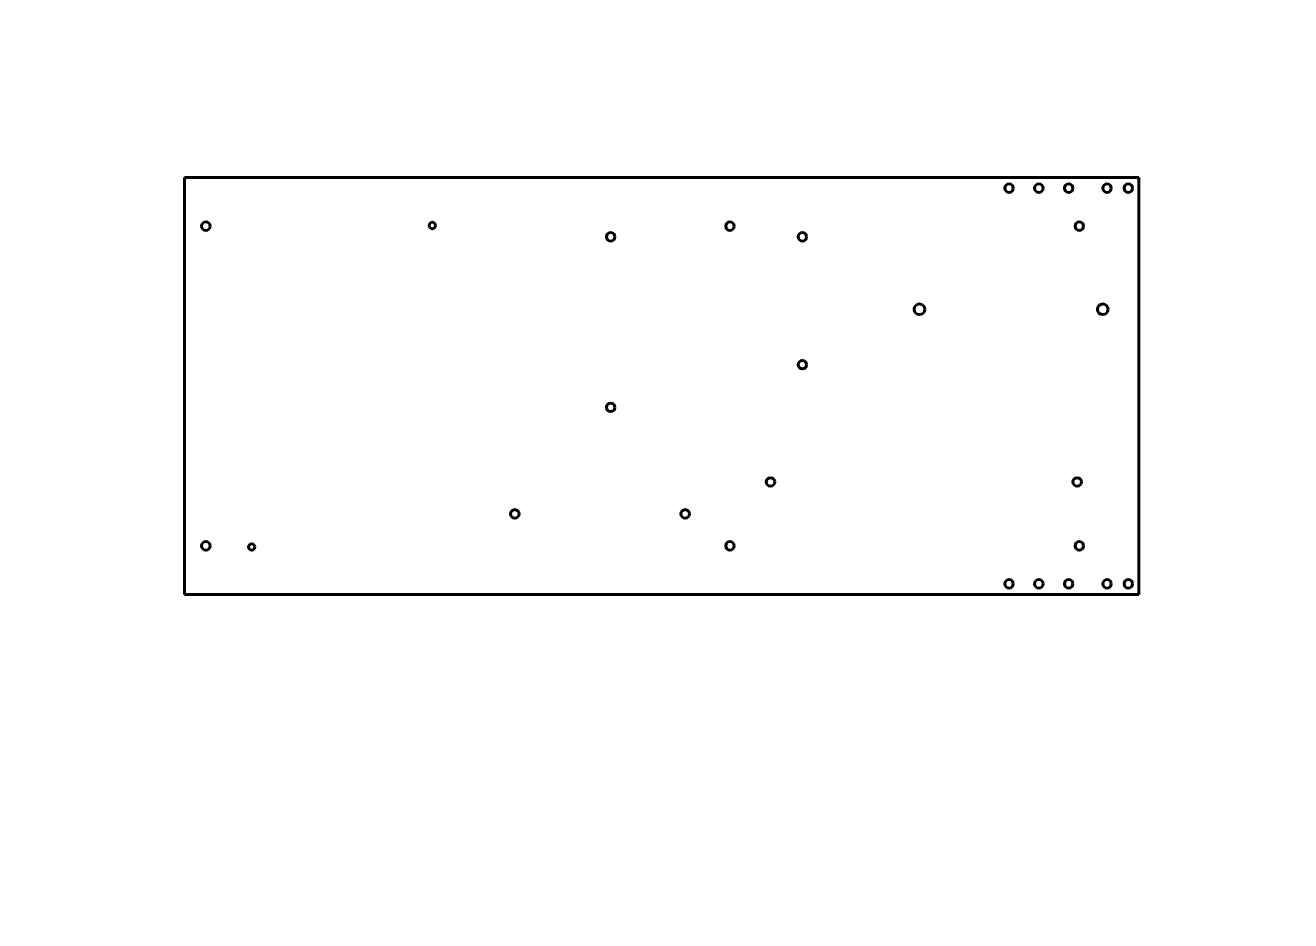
# Model space of a CAD drawing. Header units: millimetres. Extents: x 0 to 594, y 0 to 420.
import ezdxf

# ---------------------------------------------------------------- set-up
doc = ezdxf.new("R2010")
doc.units = ezdxf.units.MM
doc.linetypes.add('K5LT_BASIC', pattern=[0])
doc.layers.add('Системный слой', color=7, linetype='Continuous')

msp = doc.modelspace()

# ---------------------------------------------------------------- linework, layer by layer
at = {"layer": 'Системный слой', "color": 150, "linetype": 'K5LT_BASIC', "lineweight": 60, "true_color": 0x0080ff}
for p, q in [((522.78, 348.63), (74.78, 348.63)), ((74.78, 348.63), (74.78, 338.63)), ((522.78, 338.63), (522.78, 348.63)), ((74.78, 338.63), (74.78, 335.8)), ((522.78, 335.8), (522.78, 338.63)), ((74.78, 335.8), (74.78, 165.8)), ((522.78, 165.8), (522.78, 335.8)), ((74.78, 165.8), (74.78, 162.98)), ((74.78, 162.98), (74.78, 152.98)), ((522.78, 162.98), (522.78, 165.8)), ((522.78, 152.98), (522.78, 162.98)), ((74.78, 152.98), (522.78, 152.98))]:
    msp.add_line(p, q, dxfattribs=at)
for centre, radius in [((461.78, 343.63), 2), ((475.78, 343.63), 2), ((489.78, 343.63), 2), ((507.78, 343.63), 2), ((517.78, 343.63), 2), ((84.78, 325.8), 2), ((191.08, 326.1), 1.5), ((330.78, 325.8), 2), ((494.78, 325.8), 2), ((274.78, 320.8), 2), ((364.78, 320.8), 2), ((419.78, 286.8), 2.5), ((505.78, 286.8), 2.5), ((364.78, 260.8), 2), ((274.78, 240.8), 2), ((349.78, 205.8), 2), ((493.78, 205.8), 2), ((229.78, 190.8), 2), ((309.78, 190.8), 2), ((84.78, 175.8), 2), ((106.28, 175.3), 1.5), ((330.78, 175.8), 2), ((494.78, 175.8), 2), ((461.78, 157.98), 2), ((475.78, 157.98), 2), ((489.78, 157.98), 2), ((507.78, 157.98), 2), ((517.78, 157.98), 2)]:
    msp.add_circle(centre, radius, dxfattribs=at)

doc.saveas('drawing.dxf')
